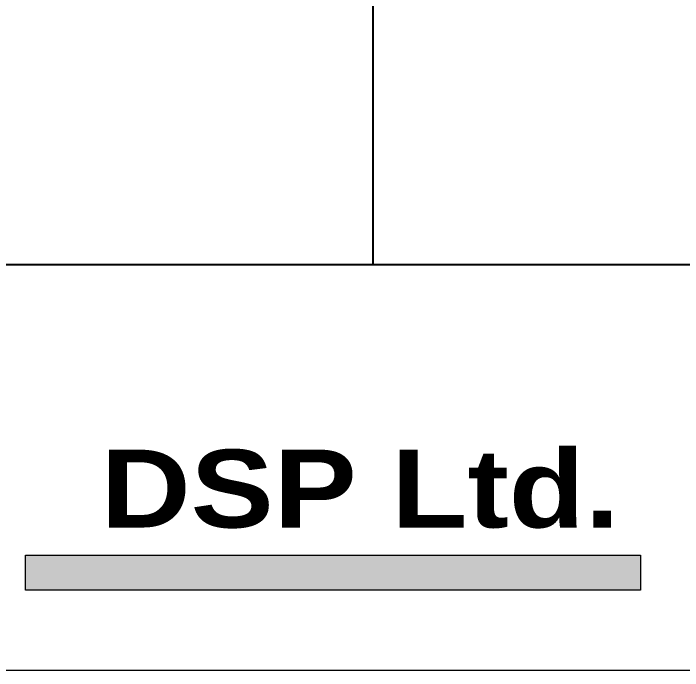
# Model space of a CAD drawing. Header units: millimetres. Extents: x 54 to 1685, y 68 to 1015.
# Drawn here: x 1420.53 to 1449.2, y 432.17 to 460.33 of the extents above; entities that cross this region are included whole.
import ezdxf

# ---------------------------------------------------------------- set-up
doc = ezdxf.new("R2010")
doc.units = ezdxf.units.MM
for name, color, linetype in [('40', 7, 'Continuous'), ('70', 7, 'Continuous'), ('ASHADE', 7, 'Continuous')]:
    doc.layers.add(name, color=color, linetype=linetype)
doc.styles.get("Standard").update_dxf_attribs({"font": 'BareunDotumPro1.ttf'})

# ---------------------------------------------------------------- blocks, each defined once
blk = doc.blocks.new('abcde')
at = {"layer": 'ASHADE', "lineweight": 5}
blk.add_hatch(color=5, dxfattribs=at).paths.add_polyline_path([(6745.16, 94.93), (6745.16, 103.27), (6891.57, 103.27), (6891.57, 94.93)])
for p, q in [((6745.16, 94.93), (6745.16, 103.27)), ((6891.57, 103.27), (6891.57, 94.93))]:
    blk.add_line(p, q, dxfattribs=at)
at = {"layer": 'ASHADE', "color": 5, "lineweight": 5}
for p, q in [((6745.16, 103.27), (6891.57, 103.27)), ((6891.57, 94.93), (6745.16, 94.93))]:
    blk.add_line(p, q, dxfattribs=at)
at = {"layer": 'ASHADE', "lineweight": 5, "insert": (6763.1, 128.35), "char_height": 18.5261, "width": 329.6254, "attachment_point": 1}
blk.add_mtext('{\\fArial Black|b0|i0|c0|p34;DSP Ltd.}', dxfattribs=at)

msp = doc.modelspace()

# ---------------------------------------------------------------- linework, layer by layer
msp.add_line((1385.944, 449.571), (1679.344, 449.571))
at = {"layer": '40', "color": 0}
msp.add_line((1435.944, 449.571), (1435.944, 487.571), dxfattribs=at)
at = {"layer": '70', "color": 0, "lineweight": 13}
msp.add_lwpolyline([(1685.344, 432.171), (926.544, 432.171), (926.544, 970.971), (1685.344, 970.971)], close=True, dxfattribs=at)

# ---------------------------------------------------------------- block references
at = {"color": 0, "xscale": 0.18, "yscale": 0.18, "zscale": 0.18}
msp.add_blockref('abcde', (206.921, 418.534), dxfattribs=at)

doc.saveas('drawing.dxf')
